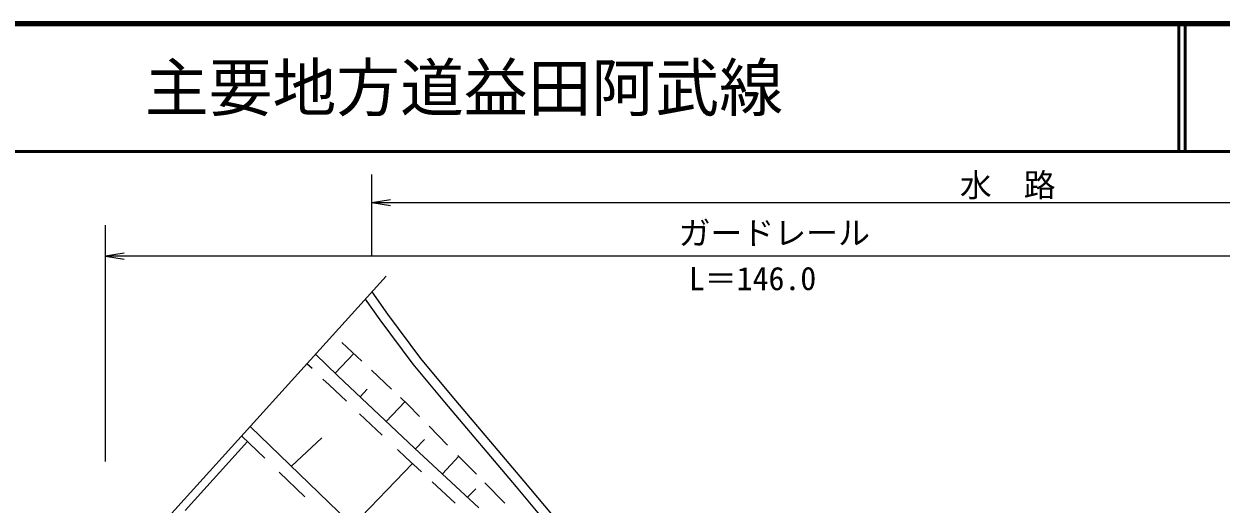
# Model space of a CAD drawing. Units: millimetres, scale not verified. Extents: x -55444348 to -54804348, y -162373295 to -162013295.
# Drawn here: x -55277089 to -55183286, y -162050956 to -162013295 of the extents above; entities that cross this region are included whole.
import ezdxf
from ezdxf.enums import TextEntityAlignment as Align

# ---------------------------------------------------------------- set-up
doc = ezdxf.new("R2010")
doc.units = ezdxf.units.MM
doc.header["$LTSCALE"] = 1000
for name, color, linetype, lineweight in [('M-BGD', 7, 'Continuous', 25), ('M-BMK-SRVR', 3, 'Continuous', 25), ('M-STR-STR3', 7, 'Continuous', 25), ('M-TTL', 2, 'Continuous', 140), ('M-TTL-LINE', 7, 'Continuous', 50)]:
    doc.layers.add(name, color=color, linetype=linetype, lineweight=lineweight)
doc.layers.add('M-TTL-TXT', color=7, linetype='Continuous')
doc.styles.add('ＭＳ ゴシック', font='')
doc.styles.get('ＭＳ ゴシック').set_extended_font_data('MS Gothic')

# ---------------------------------------------------------------- blocks, each defined once
blk = doc.blocks.new('open_arrow')
at = {"color": 0, "linetype": 'Continuous', "lineweight": -2}
blk.add_lwpolyline([(7.5, 1.25), (0, 0), (7.5, -1.25)], dxfattribs=at)

msp = doc.modelspace()

# ---------------------------------------------------------------- linework, layer by layer
at = {"layer": 'M-BGD'}
for p, q in [((-55249826, -162034303), (-55248604, -162036071)), ((-55250342, -162034875), (-55249212, -162036509)), ((-55248604, -162036071), (-55246017, -162039526)), ((-55249212, -162036509), (-55246607, -162039989)), ((-55252169, -162038274), (-55250601, -162039756)), ((-55254516, -162040332), (-55254923, -162039943)), ((-55252489, -162040889), (-55254252, -162039201)), ((-55246607, -162039989), (-55244147, -162042972)), ((-55246017, -162039526), (-55243572, -162042491)), ((-55246476, -162046569), (-55252489, -162040889)), ((-55249860, -162040457), (-55248288, -162041943)), ((-55253178, -162041613), (-55253665, -162041148)), ((-55251820, -162042897), (-55253178, -162041613)), ((-55247595, -162042598), (-55247014, -162043147)), ((-55243572, -162042491), (-55237942, -162049131)), ((-55247014, -162043147), (-55246096, -162044081)), ((-55244147, -162042972), (-55238515, -162049614)), ((-55249022, -162045540), (-55250786, -162043874)), ((-55260036, -162045600), (-55258221, -162047355)), ((-55259365, -162044858), (-55236566, -162066902)), ((-55245347, -162044843), (-55243890, -162046324)), ((-55241442, -162051246), (-55246476, -162046569)), ((-55247160, -162047299), (-55247811, -162046683)), ((-55245942, -162048430), (-55247160, -162047299)), ((-55243082, -162047145), (-55241634, -162048616)), ((-55257084, -162048454), (-55255074, -162050398)), ((-55243301, -162050883), (-55245089, -162049222)), ((-55240968, -162049294), (-55239415, -162050872)), ((-55237942, -162049131), (-55228242, -162060682)), ((-55238515, -162049614), (-55228812, -162061170))]:
    msp.add_line(p, q, dxfattribs=at)
at = {"layer": 'M-BGD', "lineweight": 13}
for p, q in [((-55251238, -162039154), (-55252702, -162040686)), ((-55250745, -162042536), (-55250195, -162041937)), ((-55248699, -162044469), (-55247244, -162042930)), ((-55259563, -162046057), (-55264461, -162051464)), ((-55256132, -162047984), (-55253758, -162045759)), ((-55246418, -162046623), (-55245705, -162045878)), ((-55243024, -162047204), (-55244304, -162048587)), ((-55246638, -162047784), (-55251321, -162052636)), ((-55242339, -162050412), (-55241681, -162049754))]:
    msp.add_line(p, q, dxfattribs=at)
at = {"layer": 'M-BMK-SRVR'}
msp.add_line((-55272973, -162059915), (-55248709, -162033067), dxfattribs=at)
at = {"layer": 'M-STR-STR3'}
for p, q in [((-55249826, -162031514), (-55249826, -162025095)), ((-55249826, -162027303), (-55248377, -162027062)), ((-55249826, -162027303), (-55248377, -162027545)), ((-55249826, -162027303), (-55217460, -162027303)), ((-55217460, -162027303), (-55157457, -162027303)), ((-55270692, -162047629), (-55270692, -162029091)), ((-55153810, -162031514), (-55270692, -162031514))]:
    msp.add_line(p, q, dxfattribs=at)
at = {"layer": 'M-TTL'}
msp.add_line((-54804348, -162013295), (-55444348, -162013295), dxfattribs=at)
at = {"layer": 'M-TTL-LINE'}
for p, q in [((-55186598, -162013295), (-55186598, -162023295)), ((-55186098, -162013295), (-55186098, -162023295)), ((-55444348, -162023295), (-54804348, -162023295))]:
    msp.add_line(p, q, dxfattribs=at)

# ---------------------------------------------------------------- block references
at = {"layer": 'M-STR-STR3', "xscale": 193, "yscale": 193}
msp.add_blockref('open_arrow', (-55270692, -162031514), dxfattribs=at)

# ---------------------------------------------------------------- texts
at = {"layer": 'M-STR-STR3', "style": 'ＭＳ ゴシック'}
for s, p in [('水\u3000路', (-55203754, -162025942)), ('ガードレール', (-55225795, -162029702)), ('L＝146.0', (-55224987, -162033272))]:
    msp.add_text(s, height=1833, rotation=0.079, dxfattribs=at).set_placement(p, align=Align.MIDDLE_LEFT)
at = {"layer": 'M-TTL-TXT', "style": 'ＭＳ ゴシック'}
msp.add_text('主要地方道益田阿武線', height=3666, dxfattribs=at).set_placement((-55267613, -162018295), align=Align.MIDDLE_LEFT)

doc.saveas('drawing.dxf')
